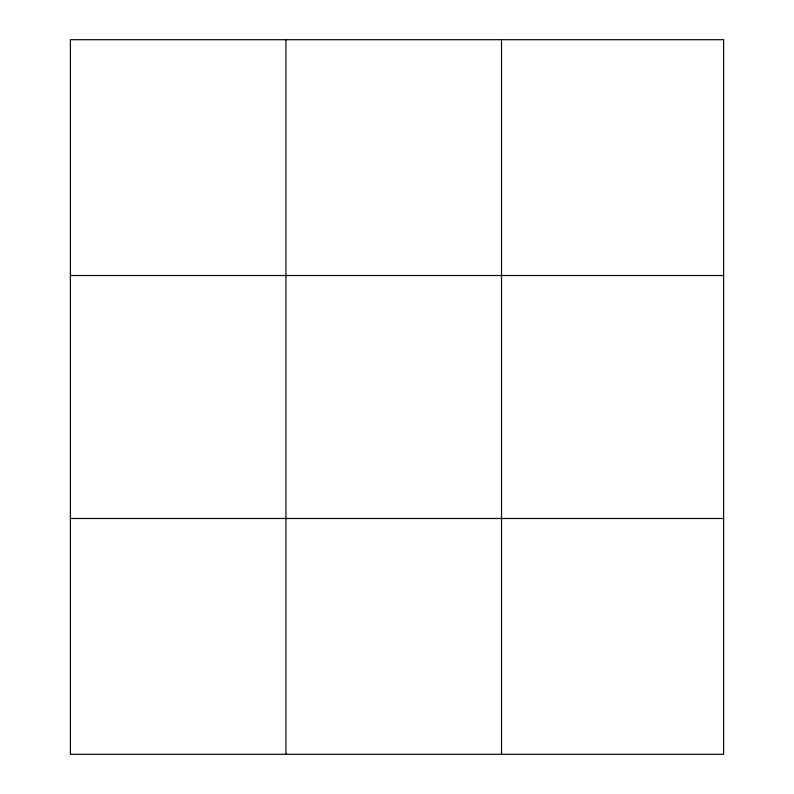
<?xml version="1.0" encoding="UTF-8"?>
<svg xmlns="http://www.w3.org/2000/svg" width="794" height="794" viewBox="0 0 794 794"><rect width="100%" height="100%" fill="white"/><g stroke="black" fill="none" stroke-linecap="round" stroke-linejoin="round"><path stroke-width="1.19" d="M285.949 754.3L285.949 39.7M501.52 754.3L501.52 39.7M70.388 275.518L723.612 275.518M70.388 518.482L723.612 518.482M723.612 39.7L723.612 754.3L70.388 754.3L70.388 39.7L723.612 39.7"/></g></svg>
